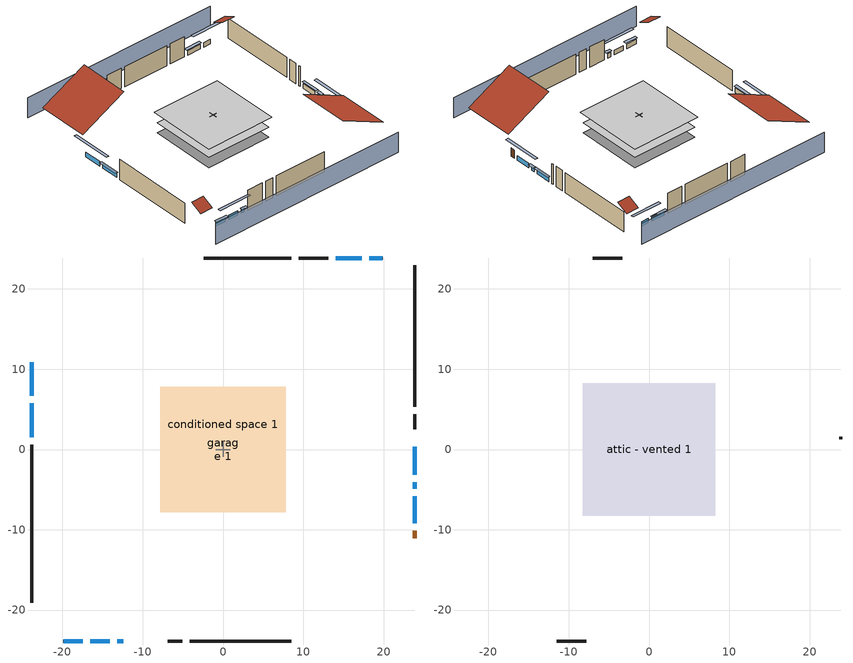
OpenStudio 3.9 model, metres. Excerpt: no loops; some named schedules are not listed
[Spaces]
garage 1
 floor foundation (Slab1 construction): -2.59,-2.59 -2.59,2.59 2.59,2.59 2.59,-2.59 z0
 wall outside (Wall1 construction): 13.12,23.85 9.46,23.85 z0:4.88
 wall outside (Wall2 construction): 23.85,2.54 23.85,4.37 z0:4.88
 wall outside (Wall12 construction): -6.87,-23.85 -5.04,-23.85 z0:4.88
 wall to conditioned space 1 (Wall5 construction Reversed): 0,0.91 0,-0.91 z0:4.88
 wall to conditioned space 1 (Wall6 construction Reversed): -0.91,0 0.91,0 z0:4.88
conditioned space 1
 floor to garage 1 (Floor1 construction): -2.59,-2.59 -2.59,2.59 2.59,2.59 2.59,-2.59 z0
 floor foundation (Slab2 construction): -7.84,-7.84 -7.84,7.84 7.84,7.84 7.84,-7.84 z0
 floor adiabatic (AdiabaticFloorConstruction): -7.84,-7.84 -7.84,7.84 7.84,7.84 7.84,-7.84 z2.44
 wall outside (Wall3 construction): -23.85,0.6 -23.85,-19.07 z0:4.88
 wall outside (Wall4 construction): 8.53,23.85 -2.4,23.85 z0:4.88
 wall outside (Wall7 construction): 23.85,5.3 23.85,22.92 z0:4.88
 wall outside (Wall8 construction): -4.12,-23.85 8.47,-23.85 z0:4.88
 wall outside (AdiabaticWallConstruction): -23.85,10.88 -23.85,6.67 / -23.85,5.74 -23.85,1.53 / 23.85,-9.19 23.85,-5.81 z0:1.13; 19.87,23.85 18.2,23.85 / -16.53,-23.85 -14.13,-23.85 / -19.87,-23.85 -17.46,-23.85 z0:1.1; 17.27,23.85 14.05,23.85 z0:1.07; 23.85,-4.89 23.85,-4.08 / -13.2,-23.85 -12.43,-23.85 z0:1.04; 23.85,-3.16 23.85,0.34 z0:1.16
 wall outside (AdiabaticWallConstruction 1): 23.85,-11.03 23.85,-10.12 z0:2.03
 window (WindowConstruction): -23.85,10.88 -23.85,6.67 z0:1.13
 window (WindowConstruction 1): -23.85,5.74 -23.85,1.53 z0:1.13
 window (WindowConstruction 2): 19.87,23.85 18.2,23.85 z0:1.1
 window (WindowConstruction 3): 17.27,23.85 14.05,23.85 z0:1.07
 window (WindowConstruction 4): 23.85,-9.19 23.85,-5.81 z0:1.13
 window (WindowConstruction 5): 23.85,-4.88 23.85,-4.09 z0:1.04
 window (WindowConstruction 6): 23.85,-3.16 23.85,0.34 z0:1.16
 window (WindowConstruction 7): -16.53,-23.85 -14.13,-23.85 z0:1.1
 window (WindowConstruction 8): -13.2,-23.85 -12.43,-23.85 z0:1.04
 window (WindowConstruction 9): -19.87,-23.85 -17.46,-23.85 z0:1.1
 door (Door): 23.85,-11.03 23.85,-10.12 z0:2.03
 ceiling adiabatic (AdiabaticFloorConstruction): 7.84,-7.84 7.84,7.84 -7.84,7.84 -7.84,-7.84 z2.44
attic - vented 1
 floor to conditioned space 1 (Floor2 construction Reversed): -8.26,-8.26 -8.26,8.26 8.26,8.26 8.26,-8.26 z4.88
 wall outside (Wall9 construction): -3.33,23.85 -7.02,23.85 z0:4.88
 wall outside (Wall10 construction): -11.5,-23.85 -7.8,-23.85 z0:4.88
 wall outside (Wall11 construction): 23.85,1.27 23.85,1.61 z0:4.88
 roof outside (Roof1 construction): -23.85,11.81,4.88 -13.08,11.81,10.26 -13.08,23.85,10.26 -23.85,23.85,4.88
 roof outside (Roof2 construction): 20.79,23.85,4.88 20.79,21.12,6.24 23.85,21.12,6.24 23.85,23.85,4.88
 roof outside (Roof3 construction): -20.79,-23.85,4.88 -20.79,-21.12,6.24 -23.85,-21.12,6.24 -23.85,-23.85,4.88
 roof outside (Roof4 construction): 23.85,-11.96,4.88 13.22,-11.96,10.19 13.22,-23.85,10.19 23.85,-23.85,4.88
shading: -23.85,-28.42 23.85,-28.42 / 23.85,28.42 -23.85,28.42 z0:4.88; -23.85,3.92 -23.85,13.62 -24.46,13.62 -24.46,3.92 z3.87; -23.85,1.22 -23.85,6.04 -24.46,6.04 -24.46,1.22 z1.43; 15.45,23.85 22.61,23.85 22.61,24.46 15.45,24.46 z3.84; 13.74,23.85 17.57,23.85 17.57,24.46 13.74,24.46 z1.37; 23.85,-3.07 23.85,-11.93 24.46,-11.93 24.46,-3.07 z3.87; 23.85,-3.78 23.85,-5.19 24.46,-5.19 24.46,-3.78 z1.34; 23.85,0.65 23.85,-3.46 24.46,-3.46 24.46,0.65 z1.46; -11.38,-23.85 -19.27,-23.85 -19.27,-24.46 -11.38,-24.46 z3.84; -12.12,-23.85 -13.5,-23.85 -13.5,-24.46 -12.12,-24.46 z1.34; -17.16,-23.85 -20.17,-23.85 -20.17,-24.46 -17.16,-24.46 z1.4
[Site]
Portland Intl Arpt_OR: Latitude {deg}=45.59; Longitude {deg}=-122.6; Time Zone {hr}=-8; Elevation {m}=33; Terrain=Suburbs; Keep Site Location Information=Yes
[Site:GroundTemperature:Shallow]
10.2558, 8.96328, 8.85977, 9.47314, 11.9355, 14.3863, 16.5111, 17.8571, 17.9714, 16.8767, 14.8061, 12.4304
[Site:WaterMainsTemperature]
Calculation Method=Schedule; Temperature Schedule=mains temperature schedule
[Building]
Building 1
[Material] Roughness=Rough
Name | Thickness {m} | Conductivity {W/m-K} | Density {kg/m3} | Specific Heat {J/kg-K} | Thermal Absorptance | Solar Absorptance | Visible Absorptance
metal surfacing | 0.000508 | 50.0403 | 7801.74 | 460.57 | 0.9 | 0.9 | 0.9
roof rigid ins | 0.00396442 | 0.029427 | 32.04 | 1214.23 | 0.9 | 0.7 | 0.7
osb sheathing 0.5 in. | 0.0127 | 0.115458 | 512.64 | 1214.23 | 0.9 | 0.6 | 0.6
wood siding | 0.0254 | 0.102417 | 544.68 | 1172.36 | 0.9 | 0.85 | 0.85
osb sheathing 0.5 in. 1 | 0.0127 | 0.115458 | 512.64 | 1214.23 | 0.9 | 0.7 | 0.7
wall stud and cavity | 0.1397 | 0.727959 | 139.0536 | 1170.24 | 0.9 | 0.6 | 0.6
wall stud and cavity 1 | 0.1397 | 0.550994 | 139.0536 | 1170.24 | 0.9 | 0.7 | 0.7
gypsum board | 0.0127 | 0.160291 | 801 | 837.4 | 0.9 | 0.6 | 0.6
osb sheathing 0.5 in. 2; osb sheathing 0.5 in. 3 | 0.0127 | 0.115458 | 512.64 | 1214.23
wall stud and cavity 2 | 0.1397 | 0.335416 | 139.0536 | 1170.24 | 0.9 | 0.7 | 0.7
floor stud and cavity | 0.1397 | 0.923637 | 92.3553 | 1139.71 | 0.9 | 0.7 | 0.7
osb sheathing 0.75 in. | 0.01905 | 0.115458 | 512.64 | 1214.23 | 0.9 | 0.7 | 0.7
floor covering | 0.0127 | 0.0433444 | 54.468 | 1339.84 | 0.9 | 0.6 | 0.6
ceiling loosefill ins | 0.0846667 | 0.0480833 | 16.02 | 1046.75 | 0.9 | 0.7 | 0.7
ceiling stud and cavity | 0.1397 | 0.302811 | 65.682 | 1177.47 | 0.9 | 0.7 | 0.7
concrete 4.0 in. | 0.1016 | 1.803125 | 2242.8 | 837.4 | 0.9 | 0.7 | 0.7
floor covering 1 | 0.0127 | 0.0450781 | 54.468 | 1339.84 | 0.9 | 0.9 | 0.9
wood siding 1; wood siding 2 | 0.0254 | 0.102417 | 544.68 | 1172.36
wall rigid ins; floor rigid ins | 0.512978 | 0.029427 | 32.04 | 1214.23 | 0.9 | 0.7 | 0.7
wall stud and cavity 3 | 0.0889 | 0.380278 | 52.3479 | 1209.89 | 0.9 | 0.7 | 0.7
door material | 0.04445 | 0.0612267 | 512.64 | 1214.23 | 0.9 | 0.7 | 0.7
floor stud and cavity 1 | 0.1397 | 1.75129 | 37.0049 | 1207.88 | 0.9 | 0.7 | 0.7
wall stud and cavity 4 | 0.0889 | 0.391764 | 83.0341 | 1211.67 | 0.9 | 0.7 | 0.7
furniture material conditioned space 1; furniture material garage 1 | 0.1524 | 0.115458 | 640.8 | 1214.23 | 0.9 | 0.6 | 0.6
[Construction]
Roof1 construction; Roof2 construction; Roof3 construction; Roof4 construction: metal surfacing, roof rigid ins, osb sheathing 0.5 in.
Wall1 construction; Wall2 construction: wood siding, osb sheathing 0.5 in. 1, wall stud and cavity
Wall3 construction; Wall4 construction: wood siding, osb sheathing 0.5 in. 1, wall stud and cavity 1, gypsum board
Wall5 construction Reversed: gypsum board, wall stud and cavity 2, osb sheathing 0.5 in. 2
Wall6 construction Reversed: gypsum board, wall stud and cavity 2, osb sheathing 0.5 in. 3
Wall7 construction; Wall8 construction: wood siding, osb sheathing 0.5 in. 3, wall stud and cavity 1, gypsum board
Wall9 construction; Wall10 construction; Wall11 construction; Wall12 construction: wood siding, osb sheathing 0.5 in. 3, wall stud and cavity
Floor1 construction: floor stud and cavity, osb sheathing 0.75 in., floor covering
Floor2 construction Reversed: gypsum board, ceiling stud and cavity, ceiling loosefill ins
Slab1 construction: concrete 4.0 in.
Slab2 construction: concrete 4.0 in., floor covering 1
WindowConstruction; WindowConstruction 1; WindowConstruction 2; WindowConstruction 3; WindowConstruction 4; WindowConstruction 5; WindowConstruction 6; WindowConstruction 7; WindowConstruction 8; WindowConstruction 9: WindowMaterial
AdiabaticWallConstruction: wood siding 1, wall rigid ins, wall stud and cavity 3, gypsum board
Door: door material
AdiabaticWallConstruction 1: wood siding 2, wall rigid ins, wall stud and cavity 3, gypsum board
AdiabaticFloorConstruction: floor stud and cavity 1, floor rigid ins, osb sheathing 0.75 in., floor covering
PartitionWallConstruction: gypsum board, wall stud and cavity 4, gypsum board
furniture construction conditioned space 1: furniture material conditioned space 1
furniture construction garage 1: furniture material garage 1
[WindowMaterial:SimpleGlazingSystem]
WindowMaterial: U-Factor {W/m2-K}=2.66866; Solar Heat Gain Coefficient=0.54
[ThermalZone] Multiplier=1; Use Ideal Air Loads=No
Name | Volume {m3} | Thermostat
conditioned space | 1265.65 | conditioned space temperature setpoint
attic - vented | 336.028
garage | 65.242
[Sizing:Zone] Zone Cooling Design Supply Air Temperature Input Method=SupplyAirTemperature; Zone Cooling Design Supply Air Temperature {C}=14; Zone Cooling Design Supply Air Temperature Difference {deltaC}=11.11; Zone Heating Design Supply Air Temperature Input Method=SupplyAirTemperature; Zone Heating Design Supply Air Temperature {C}=40; Zone Heating Design Supply Air Temperature Difference {deltaC}=11.11; Zone Cooling Design Supply Air Humidity Ratio {kg-H2O/kg-air}=0.0085; Zone Heating Design Supply Air Humidity Ratio {kg-H2O/kg-air}=0.008; Cooling Design Air Flow Method=DesignDay; Heating Design Air Flow Method=DesignDay; Account for Dedicated Outdoor Air System=No; Dedicated Outdoor Air System Control Strategy=NeutralSupplyAir; Dedicated Outdoor Air Low Setpoint Temperature for Design {C}=autosize; Dedicated Outdoor Air High Setpoint Temperature for Design {C}=autosize; Zone Load Sizing Method=Sensible Load Only No Latent Load; Zone Latent Cooling Design Supply Air Humidity Ratio Input Method=HumidityRatioDifference; Zone Cooling Design Supply Air Humidity Ratio Difference {kgWater/kgDryAir}=0.005; Zone Latent Heating Design Supply Air Humidity Ratio Input Method=HumidityRatioDifference; Zone Humidification Design Supply Air Humidity Ratio Difference {kgWater/kgDryAir}=0.005; Sizing Option=Coincident
conditioned space; attic - vented; garage
[Space]
Name | Thermal Zone | Volume {m3}
conditioned space 1 | conditioned space | 1265.65
attic - vented 1 | attic - vented | 336.028
garage 1 | garage | 65.242
[ThermostatSetpoint:DualSetpoint]
conditioned space temperature setpoint: Heating Setpoint Temperature Schedule=heating setpoint; Cooling Setpoint Temperature Schedule=cooling setpoint; Temperature Difference Between Cutout And Setpoint {deltaC}=0
[Foundation:Kiva] Wall Height Above Grade {m}=0.1016; Wall Depth Below Slab {m}=0.2032
Name | Initial Indoor Air Temperature {C}
Foundation Kiva 1 | 13.4258
Foundation Kiva 2 | 11.1111
[Foundation:Kiva:Settings]
Soil Conductivity {W/m-K}=2.9427; Soil Density {kg/m3}=1842.3; Soil Specific Heat {J/kg-K}=418.7; Ground Solar Absorptivity=0.9; Ground Thermal Absorptivity=0.9; Ground Surface Roughness {m}=0.03; Far-Field Width {m}=40; Deep-Ground Boundary Condition=ZeroFlux; Deep-Ground Depth {m}=40; Minimum Cell Dimension {m}=0.2; Maximum Cell Growth Coefficient=3; Simulation Timestep=Timestep
[SurfaceProperty:ExposedFoundationPerimeter] Exposed Perimeter Calculation Method=TotalExposedPerimeter
Name | Total Exposed Perimeter {m}
Slab1 | 14.6304
Slab2 | 59.92368
[SurfaceProperty:IncidentSolarMultiplier] Incident Solar Multiplier=1; Incident Solar Multiplier Schedule=trans schedule winter=0.85 summer=0.7
Window1; Window2; Window3; Window4; Window5; Window6; Window7; Window8; Window9; Window10
[InternalMass:Definition] Design Level Calculation Method=SurfaceArea
Name | Construction | Surface Area {m2}
partition wall mass | PartitionWallConstruction | 519.049
furniture mass conditioned space 1 | furniture construction conditioned space 1 | 207.62
furniture mass garage 1 | furniture construction garage 1 | 2.67561
[InternalMass] Multiplier=1
Name | Internal Mass Definition | Space or SpaceType
partition wall mass | partition wall mass | conditioned space 1
furniture mass conditioned space 1 | furniture mass conditioned space 1 | conditioned space 1
furniture mass garage 1 | furniture mass garage 1 | garage 1
[EnergyManagementSystem:Sensor]
Name | Output Variable or Output Meter Index Key | Output Variable or Output Meter
water_heater_amb_temp | garage | Zone Mean Air Temperature
water_heater_amb_rh | garage | Zone Air Relative Humidity
water_heater_T_set | water heater setpoint | Schedule Value
fridge_tin_s; tin_s; tin_s_1 | conditioned space | Zone Mean Air Temperature
out_pb_s |  | Site Outdoor Air Barometric Pressure
out_wt_s |  | Site Outdoor Air Humidity Ratio
win_s | conditioned space | Zone Air Humidity Ratio
site_vw_s |  | Site Wind Speed
tout_s | conditioned space | Zone Outdoor Air Drybulb Temperature
cool_season | cooling season schedule | Schedule Value
natural_vent_s | natural vent schedule | Schedule Value
htg_sp_s; htg_sp_s_1 | heating setpoint | Schedule Value
clg_sp_s; clg_sp_s_1 | cooling setpoint | Schedule Value
conditioned_space_htg_unmet_s | conditioned space | Zone Heating Setpoint Not Met Time
conditioned_space_clg_unmet_s | conditioned space | Zone Cooling Setpoint Not Met Time
htg_load_cond |  | Heating:EnergyTransfer:Zone:CONDITIONED SPACE
clg_load_cond |  | Cooling:EnergyTransfer:Zone:CONDITIONED SPACE
s_conv | Floor1 | Surface Inside Face Convection Heat Gain Energy
s_ig | Floor1 | Surface Inside Face Internal Gains Radiation Heat Gain Energy
s_sol | Floor1 | Surface Inside Face Solar Radiation Heat Gain Energy
s_lgt | Floor1 | Surface Inside Face Lights Radiation Heat Gain Energy
s_surf | Floor1 | Surface Inside Face Net Surface Thermal Radiation Heat Gain Energy
s_conv_1 | Floor2 | Surface Inside Face Convection Heat Gain Energy
s_ig_1 | Floor2 | Surface Inside Face Internal Gains Radiation Heat Gain Energy
s_sol_1 | Floor2 | Surface Inside Face Solar Radiation Heat Gain Energy
s_lgt_1 | Floor2 | Surface Inside Face Lights Radiation Heat Gain Energy
s_surf_1 | Floor2 | Surface Inside Face Net Surface Thermal Radiation Heat Gain Energy
s_conv_2 | inferred conditioned ceiling | Surface Inside Face Convection Heat Gain Energy
s_ig_2 | inferred conditioned ceiling | Surface Inside Face Internal Gains Radiation Heat Gain Energy
s_sol_2 | inferred conditioned ceiling | Surface Inside Face Solar Radiation Heat Gain Energy
s_lgt_2 | inferred conditioned ceiling | Surface Inside Face Lights Radiation Heat Gain Energy
s_surf_2 | inferred conditioned ceiling | Surface Inside Face Net Surface Thermal Radiation Heat Gain Energy
s_conv_3 | inferred conditioned floor | Surface Inside Face Convection Heat Gain Energy
s_ig_3 | inferred conditioned floor | Surface Inside Face Internal Gains Radiation Heat Gain Energy
s_sol_3 | inferred conditioned floor | Surface Inside Face Solar Radiation Heat Gain Energy
s_lgt_3 | inferred conditioned floor | Surface Inside Face Lights Radiation Heat Gain Energy
s_surf_3 | inferred conditioned floor | Surface Inside Face Net Surface Thermal Radiation Heat Gain Energy
s_conv_4 | Slab2 | Surface Inside Face Convection Heat Gain Energy
s_ig_4 | Slab2 | Surface Inside Face Internal Gains Radiation Heat Gain Energy
s_sol_4 | Slab2 | Surface Inside Face Solar Radiation Heat Gain Energy
s_lgt_4 | Slab2 | Surface Inside Face Lights Radiation Heat Gain Energy
s_surf_4 | Slab2 | Surface Inside Face Net Surface Thermal Radiation Heat Gain Energy
ss_sol | Door1 | Surface Inside Face Solar Radiation Heat Gain Energy
ss_lgt | Door1 | Surface Inside Face Lights Radiation Heat Gain Energy
ss_conv | Door1 | Surface Inside Face Convection Heat Gain Energy
ss_ig | Door1 | Surface Inside Face Internal Gains Radiation Heat Gain Energy
ss_surf | Door1 | Surface Inside Face Net Surface Thermal Radiation Heat Gain Energy
ss_conv_1 | Window1 | Surface Inside Face Convection Heat Gain Energy
ss_ig_1 | Window1 | Surface Inside Face Internal Gains Radiation Heat Gain Energy
ss_surf_1 | Window1 | Surface Inside Face Net Surface Thermal Radiation Heat Gain Energy
ss_trans_in | Window1 | Surface Window Transmitted Solar Radiation Rate
ss_back_out | Window1 | Surface Window Shortwave from Zone Back Out Window Heat Transfer Rate
ss_trans_out | Window1 | Surface Inside Face Initial Transmitted Diffuse Transmitted Out Window Solar Radiation Rate
ss_conv_2 | Window10 | Surface Inside Face Convection Heat Gain Energy
ss_ig_2 | Window10 | Surface Inside Face Internal Gains Radiation Heat Gain Energy
ss_surf_2 | Window10 | Surface Inside Face Net Surface Thermal Radiation Heat Gain Energy
ss_trans_in_1 | Window10 | Surface Window Transmitted Solar Radiation Rate
ss_back_out_1 | Window10 | Surface Window Shortwave from Zone Back Out Window Heat Transfer Rate
ss_trans_out_1 | Window10 | Surface Inside Face Initial Transmitted Diffuse Transmitted Out Window Solar Radiation Rate
ss_conv_3 | Window2 | Surface Inside Face Convection Heat Gain Energy
ss_ig_3 | Window2 | Surface Inside Face Internal Gains Radiation Heat Gain Energy
ss_surf_3 | Window2 | Surface Inside Face Net Surface Thermal Radiation Heat Gain Energy
ss_trans_in_2 | Window2 | Surface Window Transmitted Solar Radiation Rate
ss_back_out_2 | Window2 | Surface Window Shortwave from Zone Back Out Window Heat Transfer Rate
ss_trans_out_2 | Window2 | Surface Inside Face Initial Transmitted Diffuse Transmitted Out Window Solar Radiation Rate
ss_conv_4 | Window3 | Surface Inside Face Convection Heat Gain Energy
ss_ig_4 | Window3 | Surface Inside Face Internal Gains Radiation Heat Gain Energy
ss_surf_4 | Window3 | Surface Inside Face Net Surface Thermal Radiation Heat Gain Energy
ss_trans_in_3 | Window3 | Surface Window Transmitted Solar Radiation Rate
ss_back_out_3 | Window3 | Surface Window Shortwave from Zone Back Out Window Heat Transfer Rate
ss_trans_out_3 | Window3 | Surface Inside Face Initial Transmitted Diffuse Transmitted Out Window Solar Radiation Rate
ss_conv_5 | Window4 | Surface Inside Face Convection Heat Gain Energy
ss_ig_5 | Window4 | Surface Inside Face Internal Gains Radiation Heat Gain Energy
ss_surf_5 | Window4 | Surface Inside Face Net Surface Thermal Radiation Heat Gain Energy
ss_trans_in_4 | Window4 | Surface Window Transmitted Solar Radiation Rate
ss_back_out_4 | Window4 | Surface Window Shortwave from Zone Back Out Window Heat Transfer Rate
ss_trans_out_4 | Window4 | Surface Inside Face Initial Transmitted Diffuse Transmitted Out Window Solar Radiation Rate
ss_conv_6 | Window5 | Surface Inside Face Convection Heat Gain Energy
ss_ig_6 | Window5 | Surface Inside Face Internal Gains Radiation Heat Gain Energy
ss_surf_6 | Window5 | Surface Inside Face Net Surface Thermal Radiation Heat Gain Energy
ss_trans_in_5 | Window5 | Surface Window Transmitted Solar Radiation Rate
ss_back_out_5 | Window5 | Surface Window Shortwave from Zone Back Out Window Heat Transfer Rate
ss_trans_out_5 | Window5 | Surface Inside Face Initial Transmitted Diffuse Transmitted Out Window Solar Radiation Rate
ss_conv_7 | Window6 | Surface Inside Face Convection Heat Gain Energy
ss_ig_7 | Window6 | Surface Inside Face Internal Gains Radiation Heat Gain Energy
ss_surf_7 | Window6 | Surface Inside Face Net Surface Thermal Radiation Heat Gain Energy
ss_trans_in_6 | Window6 | Surface Window Transmitted Solar Radiation Rate
ss_back_out_6 | Window6 | Surface Window Shortwave from Zone Back Out Window Heat Transfer Rate
ss_trans_out_6 | Window6 | Surface Inside Face Initial Transmitted Diffuse Transmitted Out Window Solar Radiation Rate
ss_conv_8 | Window7 | Surface Inside Face Convection Heat Gain Energy
ss_ig_8 | Window7 | Surface Inside Face Internal Gains Radiation Heat Gain Energy
ss_surf_8 | Window7 | Surface Inside Face Net Surface Thermal Radiation Heat Gain Energy
ss_trans_in_7 | Window7 | Surface Window Transmitted Solar Radiation Rate
ss_back_out_7 | Window7 | Surface Window Shortwave from Zone Back Out Window Heat Transfer Rate
ss_trans_out_7 | Window7 | Surface Inside Face Initial Transmitted Diffuse Transmitted Out Window Solar Radiation Rate
ss_conv_9 | Window8 | Surface Inside Face Convection Heat Gain Energy
ss_ig_9 | Window8 | Surface Inside Face Internal Gains Radiation Heat Gain Energy
ss_surf_9 | Window8 | Surface Inside Face Net Surface Thermal Radiation Heat Gain Energy
ss_trans_in_8 | Window8 | Surface Window Transmitted Solar Radiation Rate
ss_back_out_8 | Window8 | Surface Window Shortwave from Zone Back Out Window Heat Transfer Rate
ss_trans_out_8 | Window8 | Surface Inside Face Initial Transmitted Diffuse Transmitted Out Window Solar Radiation Rate
ss_conv_10 | Window9 | Surface Inside Face Convection Heat Gain Energy
ss_ig_10 | Window9 | Surface Inside Face Internal Gains Radiation Heat Gain Energy
ss_surf_10 | Window9 | Surface Inside Face Net Surface Thermal Radiation Heat Gain Energy
ss_trans_in_9 | Window9 | Surface Window Transmitted Solar Radiation Rate
ss_back_out_9 | Window9 | Surface Window Shortwave from Zone Back Out Window Heat Transfer Rate
ss_trans_out_9 | Window9 | Surface Inside Face Initial Transmitted Diffuse Transmitted Out Window Solar Radiation Rate
s_conv_5 | Wall3 | Surface Inside Face Convection Heat Gain Energy
s_ig_5 | Wall3 | Surface Inside Face Internal Gains Radiation Heat Gain Energy
s_sol_5 | Wall3 | Surface Inside Face Solar Radiation Heat Gain Energy
s_lgt_5 | Wall3 | Surface Inside Face Lights Radiation Heat Gain Energy
s_surf_5 | Wall3 | Surface Inside Face Net Surface Thermal Radiation Heat Gain Energy
s_conv_6 | Wall4 | Surface Inside Face Convection Heat Gain Energy
s_ig_6 | Wall4 | Surface Inside Face Internal Gains Radiation Heat Gain Energy
s_sol_6 | Wall4 | Surface Inside Face Solar Radiation Heat Gain Energy
s_lgt_6 | Wall4 | Surface Inside Face Lights Radiation Heat Gain Energy
s_surf_6 | Wall4 | Surface Inside Face Net Surface Thermal Radiation Heat Gain Energy
s_conv_7 | Wall5 | Surface Inside Face Convection Heat Gain Energy
s_ig_7 | Wall5 | Surface Inside Face Internal Gains Radiation Heat Gain Energy
s_sol_7 | Wall5 | Surface Inside Face Solar Radiation Heat Gain Energy
s_lgt_7 | Wall5 | Surface Inside Face Lights Radiation Heat Gain Energy
s_surf_7 | Wall5 | Surface Inside Face Net Surface Thermal Radiation Heat Gain Energy
s_conv_8 | Wall6 | Surface Inside Face Convection Heat Gain Energy
s_ig_8 | Wall6 | Surface Inside Face Internal Gains Radiation Heat Gain Energy
s_sol_8 | Wall6 | Surface Inside Face Solar Radiation Heat Gain Energy
s_lgt_8 | Wall6 | Surface Inside Face Lights Radiation Heat Gain Energy
s_surf_8 | Wall6 | Surface Inside Face Net Surface Thermal Radiation Heat Gain Energy
s_conv_9 | Wall7 | Surface Inside Face Convection Heat Gain Energy
s_ig_9 | Wall7 | Surface Inside Face Internal Gains Radiation Heat Gain Energy
s_sol_9 | Wall7 | Surface Inside Face Solar Radiation Heat Gain Energy
s_lgt_9 | Wall7 | Surface Inside Face Lights Radiation Heat Gain Energy
s_surf_9 | Wall7 | Surface Inside Face Net Surface Thermal Radiation Heat Gain Energy
s_conv_10 | Wall8 | Surface Inside Face Convection Heat Gain Energy
s_ig_10 | Wall8 | Surface Inside Face Internal Gains Radiation Heat Gain Energy
s_sol_10 | Wall8 | Surface Inside Face Solar Radiation Heat Gain Energy
s_lgt_10 | Wall8 | Surface Inside Face Lights Radiation Heat Gain Energy
s_surf_10 | Wall8 | Surface Inside Face Net Surface Thermal Radiation Heat Gain Energy
im_conv | furniture mass conditioned space 1 | Surface Inside Face Convection Heat Gain Energy
im_ig | furniture mass conditioned space 1 | Surface Inside Face Internal Gains Radiation Heat Gain Energy
im_sol | furniture mass conditioned space 1 | Surface Inside Face Solar Radiation Heat Gain Energy
im_lgt | furniture mass conditioned space 1 | Surface Inside Face Lights Radiation Heat Gain Energy
im_surf | furniture mass conditioned space 1 | Surface Inside Face Net Surface Thermal Radiation Heat Gain Energy
im_conv_1 | partition wall mass | Surface Inside Face Convection Heat Gain Energy
im_ig_1 | partition wall mass | Surface Inside Face Internal Gains Radiation Heat Gain Energy
im_sol_1 | partition wall mass | Surface Inside Face Solar Radiation Heat Gain Energy
im_lgt_1 | partition wall mass | Surface Inside Face Lights Radiation Heat Gain Energy
im_surf_1 | partition wall mass | Surface Inside Face Net Surface Thermal Radiation Heat Gain Energy
airflow_gain | infil flow | Infiltration Sensible Heat Gain Energy
airflow_loss | infil flow | Infiltration Sensible Heat Loss Energy
airflow_gain_1 | natural vent flow | Infiltration Sensible Heat Gain Energy
airflow_loss_1 | natural vent flow | Infiltration Sensible Heat Loss Energy
airflow_gain_2 | whole house fan flow | Infiltration Sensible Heat Gain Energy
airflow_loss_2 | whole house fan flow | Infiltration Sensible Heat Loss Energy
mv_conv | mech vent house fan | Electric Equipment Convective Heating Energy
mv_rad | mech vent house fan | Electric Equipment Radiant Heating Energy
mv_conv_1 | mech vent house fan cfis | Electric Equipment Convective Heating Energy
mv_rad_1 | mech vent house fan cfis | Electric Equipment Radiant Heating Energy
mv_conv_2 | mech vent house fan latent load | Other Equipment Convective Heating Energy
mv_rad_2 | mech vent house fan latent load | Other Equipment Radiant Heating Energy
mv_conv_3 | mech vent house fan sensible load | Other Equipment Convective Heating Energy
mv_rad_3 | mech vent house fan sensible load | Other Equipment Radiant Heating Energy
ig_ee_conv | clothes dryer | Electric Equipment Convective Heating Energy
ig_ee_rad | clothes dryer | Electric Equipment Radiant Heating Energy
ig_ee_conv_1 | clothes washer | Electric Equipment Convective Heating Energy
ig_ee_rad_1 | clothes washer | Electric Equipment Radiant Heating Energy
ig_ee_conv_2 | cooking range | Electric Equipment Convective Heating Energy
ig_ee_rad_2 | cooking range | Electric Equipment Radiant Heating Energy
ig_ee_conv_3 | dishwasher | Electric Equipment Convective Heating Energy
ig_ee_rad_3 | dishwasher | Electric Equipment Radiant Heating Energy
ig_ee_conv_4 | fridge | Electric Equipment Convective Heating Energy
ig_ee_rad_4 | fridge | Electric Equipment Radiant Heating Energy
ig_ee_conv_5 | whole house fan | Electric Equipment Convective Heating Energy
ig_ee_rad_5 | whole house fan | Electric Equipment Radiant Heating Energy
ig_oe_conv | clothes dryer 1 | Other Equipment Convective Heating Energy
ig_oe_rad | clothes dryer 1 | Other Equipment Radiant Heating Energy
ig_oe_conv_1 | cooking range 1 | Other Equipment Convective Heating Energy
ig_oe_rad_1 | cooking range 1 | Other Equipment Radiant Heating Energy
ig_oe_conv_2 | general water use latent | Other Equipment Convective Heating Energy
ig_oe_rad_2 | general water use latent | Other Equipment Radiant Heating Energy
ig_oe_conv_3 | general water use sensible | Other Equipment Convective Heating Energy
ig_oe_rad_3 | general water use sensible | Other Equipment Radiant Heating Energy
[EnergyManagementSystem:Actuator]
Name | Actuated Component | Actuated Component Type | Actuated Component Control Type | Zone or Space
water_heater_sens_act | water heater sens | OtherEquipment | Power Level | garage 1
water_heater_lat_act | water heater lat | OtherEquipment | Power Level | garage 1
water_heater_LESchedOverride | water heater BottomElementSetpoint | Schedule:Constant | Schedule Value
water_heater_UESchedOverride | water heater TopElementSetpoint | Schedule:Constant | Schedule Value
water_heater_HPWHSchedOverride | water heater setpoint | Schedule:Constant | Schedule Value
water_heater_hpwh_ec_adj_act | water heater energy adjustment1 | OtherEquipment | Power Level | garage 1
fridge_schedule_act | fridge schedule | Schedule:Constant | Schedule Value
natural_vent_flow_act | natural vent flow | Zone Infiltration | Air Exchange Flow Rate
whole_house_fan_flow_act | whole house fan flow | Zone Infiltration | Air Exchange Flow Rate
whole_house_fan_act | whole house fan | ElectricEquipment | Electricity Rate | conditioned space 1
whole_house_fan_mix_act | whole house fan mix | ZoneMixing | Air Exchange Flow Rate
mech_vent_house_fan_cfis_act | mech vent house fan cfis | ElectricEquipment | Electricity Rate | conditioned space 1
mech_vent_house_fan_sensible_load_act | mech vent house fan sensible load | OtherEquipment | Power Level | conditioned space 1
mech_vent_house_fan_latent_load_act | mech vent house fan latent load | OtherEquipment | Power Level | conditioned space 1
infil_flow_act | infil flow | Zone Infiltration | Air Exchange Flow Rate
[OtherEquipment:Definition] Design Level Calculation Method=EquipmentLevel
Name | Design Level {W} | Fraction Latent | Fraction Radiant | Fraction Lost
water heater sens; mech vent house fan sensible load | 0 | 0 | 0 | 0
water heater lat; general water use latent; mech vent house fan latent load | 0 | 1 | 0 | 0
water heater energy adjustment1 | 0.01 | 0 | 0 | 1
clothes dryer 2; cooking range 2 | 0 | 0 | 0 | 1
general water use sensible | 0 | 0 | 0.6 | 0
[OtherEquipment]
Name | Other Equipment Definition | Space or SpaceType | Schedule | Fuel Type
water heater sens | water heater sens | garage 1 | Always On Discrete
water heater lat | water heater lat | garage 1 | Always On Discrete
water heater energy adjustment1 | water heater energy adjustment1 | garage 1 | Always On Discrete | Electricity
clothes dryer 1 | clothes dryer 2 | conditioned space 1 | clothes dryer schedule | Electricity
cooking range 1 | cooking range 2 | conditioned space 1 | cooking range schedule | Electricity
general water use sensible | general water use sensible | conditioned space 1 | general water use schedule
general water use latent | general water use latent | conditioned space 1 | general water use schedule
mech vent house fan sensible load | mech vent house fan sensible load | conditioned space 1 | Always On Discrete
mech vent house fan latent load | mech vent house fan latent load | conditioned space 1 | Always On Discrete
[EnergyManagementSystem:Program]
water_heater_InletAir: Set water_heater_Tamb_act = water_heater_amb_temp; Set water_heater_RHamb_act = 0; Set water_heater_RHamb_act = water_heater_RHamb_act + (water_heater_amb_rh / 100) / 1; Set water_heater_sens_act = (0 - water_heater_sens_cool - (water_heater_tl + water_heater_fan_pwr)) / 1; Set water_heater_lat_act = (0 - water_heater_lat_cool) / 1
water_heater_Control: Set water_heater_HPWHSchedOverride = water_heater_T_set; If (water_heater_amb_temp<5.56) || (water_heater_amb_temp>48.89); Set water_heater_UESchedOverride = water_heater_T_set; Set water_heater_LESchedOverride = water_heater_T_set; Else; Set water_heater_UESchedOverride = water_heater_T_set - 9.0; Set water_heater_LESchedOverride = 0; EndIf
water_heater_hpwh_EC_adj: If WarmupFlag == 0; Set dhw_e_cons = water_heater_tank_energy + water_heater_tank_on_cycle_parasitic + water_heater_tank_off_cycle_parasitic + water_heater_coil_energy + water_heater_fan_energy; Set water_heater_hpwh_ec_adj_act = 0.0 * dhw_e_cons / 1; EndIf
fridge_schedule_program: Set Tin = fridge_tin_s*(9.0/5.0)+32.0; Set fridge_schedule_act = 0; If (Hour == 0); Set fridge_schedule_act = (-0.487+0.019*Tin); ElseIf (Hour == 1); Set fridge_schedule_act = (-0.34+0.016*Tin); ElseIf (Hour == 2); Set fridge_schedule_act = (-0.37+0.017*Tin); ElseIf (Hour == 3); Set fridge_schedule_act = (-0.361+0.016*Tin); ElseIf (Hour == 4); Set fridge_schedule_act = (-0.515+0.018*Tin); ElseIf (Hour == 5); Set fridge_schedule_act = (-0.684+0.021*Tin); ElseIf (Hour == 6); Set fridge_schedule_act = (-0.471+0.019*Tin); ElseIf (Hour == 7); Set fridge_schedule_act = (-0.159+0.015*Tin); ElseIf (Hour == 8); Set fridge_schedule_act = (-0.079+0.015*Tin); ElseIf (Hour == 9); Set fridge_schedule_act = (-0.417+0.019*Tin); ElseIf (Hour == 10); Set fridge_schedule_act = (-0.411+0.018*Tin); ElseIf (Hour == 11); Set fridge_schedule_act = (-0.386+0.018*Tin); ElseIf (Hour == 12); Set fridge_schedule_act = (-0.24+0.016*Tin); ElseIf (Hour == 13); Set fridge_schedule_act = (-0.314+0.017*Tin); ElseIf (Hour == 14); Set fridge_schedule_act = (-0.16+0.015*Tin); ElseIf (Hour == 15); Set fridge_schedule_act = (-0.121+0.015*Tin); ElseIf (Hour == 16); Set fridge_schedule_act = (-0.469+0.02*Tin); ElseIf (Hour == 17); Set fridge_schedule_act = (-0.412+0.02*Tin); ElseIf (Hour == 18); Set fridge_schedule_act = (-0.091+0.017*Tin); ElseIf (Hour == 19); Set fridge_schedule_act = (0.077+0.014*Tin); ElseIf (Hour == 20); Set fridge_schedule_act = (-0.118+0.016*Tin); ElseIf (Hour == 21); Set fridge_schedule_act = (-0.247+0.017*Tin); ElseIf (Hour == 22); Set fridge_schedule_act = (-0.445+0.019*Tin); ElseIf (Hour == 23); Set fridge_schedule_act = (-0.544+0.02*Tin); EndIf
natural_vent_program: Set Tin = tin_s; Set Tout = tout_s; Set Wout = out_wt_s; Set Pbar = out_pb_s; Set Phiout = (@RhFnTdbWPb Tout Wout Pbar); Set MaxHR = 0.0115; Set Tnvsp = (htg_sp_s + clg_sp_s) / 2; Set NVavail = natural_vent_s; Set ClgSsnAvail = cool_season; Set Qnv = 0; Set Qwhf = 0; Set whole_house_fan_mix_act = 0; Set whole_house_fan_act = 0; If ((Wout < MaxHR) && (Tin > Tout) && (Tin > Tnvsp) && (ClgSsnAvail > 0)); Set WHF_Flow = 0; Set Adj = (Tin-Tnvsp)/(Tin-Tout); Set Adj = (@Min Adj 1); Set Adj = (@Max Adj 0); If (WHF_Flow > 0); Set Qwhf = WHF_Flow*Adj; Set whole_house_fan_mix_act = WHF_Flow*Adj; Set WHF_W = 0; Set whole_house_fan_act = WHF_W*Adj; ElseIf (NVavail > 0); Set NVArea = 0; Set Cs = 0.00017937135914540493; Set Cw = 8.70903777141566e-05; Set Tdiff = Tin-Tout; Set dT = (@Abs Tdiff); Set Vwind = site_vw_s; Set SGNV = NVArea*Adj*((((Cs*dT)+(Cw*(Vwind^2)))^0.5)/1000); Set MaxNV = 7.031387640422401; Set Qnv = (@Min SGNV MaxNV); EndIf; EndIf; Set natural_vent_flow_act = Qnv; Set whole_house_fan_flow_act = Qwhf; Set natural_vent_program_Qnv = Qnv; Set natural_vent_program_Qwhf = Qwhf
infil_program: Set p_m = 0.14; Set p_s = 0.22; Set s_m = 270; Set s_s = 370; Set z_m = 9.99744; Set z_s = 4.8768; Set f_t = (((s_m/z_m)^p_m)*((z_s/s_s)^p_s)); Set Tdiff = tin_s-tout_s; Set dT = @Abs Tdiff; Set c = 0.1914; Set Cs = 0.0894; Set Cw = 0.1634; Set n = 0.65; Set sft = (f_t*0.5); Set temp1 = ((c*Cw)*((sft*site_vw_s)^(2*n)))^2; Set Qinf = (((c*Cs*(dT^n))^2)+temp1)^0.5; Set Qinf = (@Max Qinf 0); Set mech_vent_house_fan_sensible_load_act = 0.0; Set mech_vent_house_fan_latent_load_act = 0.0; Set OASupInPb = out_pb_s; Set OASupInTemp = tout_s; Set OASupInW = out_wt_s; Set OASupRho = (@RhoAirFnPbTdbW OASupInPb OASupInTemp OASupInW); Set OASupCp = (@CpAirFnW OASupInW); Set OASupInEnth = (@HFnTdbW OASupInTemp OASupInW); Set ZoneTemp = tin_s; Set ZoneW = win_s; Set ZoneCp = (@CpAirFnW ZoneW); Set ZoneAirEnth = (@HFnTdbW ZoneTemp ZoneW); Set mech_vent_house_fan_cfis_act = 0.0; Set QWHV_cfis_sup = 0.0; Set QWHV_cfis_suppl_sup = 0.0; Set QWHV_cfis_suppl_exh = 0.0; Set Qrange = 0; Set Qbath = 0; Set Qdryer = 0; Set QWHV_sup = 0.0; Set QWHV_exh = 0.0; Set Qsupply = QWHV_sup + QWHV_cfis_sup + QWHV_cfis_suppl_sup; Set Qexhaust = Qrange + Qbath + Qdryer + QWHV_exh + QWHV_cfis_suppl_exh; Set Qfan = (@Max Qexhaust Qsupply); Set Qducts = 0; If Qducts < 0; Set Qsupply = Qsupply - Qducts; Else; Set Qexhaust = Qexhaust + Qducts; EndIf; Set Qfan_with_ducts = (@Max Qexhaust Qsupply); Set Qimb = (@Abs (Qsupply - Qexhaust)); If Qinf + Qimb > 0; Set Qtot = Qfan_with_ducts + (Qinf^2) / (Qinf + Qimb); Else; Set Qtot = Qfan_with_ducts; EndIf; Set Qinf_adj = Qtot - Qfan; Set infil_flow_act = Qinf_adj; Set infil_program_Qinf = Qinf_adj; Set infil_program_Qfan = Qfan; Set Qload = Qfan; Set Effectiveness_Sens = 0.0; Set Effectiveness_Lat = 0.0; Set Fan_MFR = Qload * OASupRho; Set ZoneInEnth = OASupInEnth; Set ZoneInTemp = OASupInTemp; Set FanTotalToCond = Fan_MFR * (ZoneInEnth - ZoneAirEnth); Set FanSensToCond = Fan_MFR * ZoneCp * (ZoneInTemp - ZoneTemp); Set FanLatToCond = FanTotalToCond - FanSensToCond; Set mech_vent_house_fan_sensible_load_act = mech_vent_house_fan_sensible_load_act + FanSensToCond; Set mech_vent_house_fan_latent_load_act = mech_vent_house_fan_latent_load_act + FanLatToCond
unmet_hours_program: Set htg_unmet_hours = 0; Set clg_unmet_hours = 0; Set unit_htg_unmet_hours = 0; If ((DayOfYear >= 1) && (DayOfYear <= 365)); Set unit_htg_unmet_hours = unit_htg_unmet_hours + conditioned_space_htg_unmet_s; If unit_htg_unmet_hours > htg_unmet_hours; Set htg_unmet_hours = unit_htg_unmet_hours; EndIf; EndIf
total_loads_program: Set loads_htg_tot = 0; Set loads_clg_tot = 0; If htg_load_cond > 0; Set loads_htg_tot = loads_htg_tot + (htg_load_cond - clg_load_cond) * 1.0; EndIf; Set loads_htg_tot = (@Max loads_htg_tot 0); If clg_load_cond > 0; Set loads_clg_tot = loads_clg_tot + (clg_load_cond - htg_load_cond) * 0.0; EndIf; Set loads_clg_tot = (@Max loads_clg_tot 0)
total_airflows_program: Set total_infil_flow_rate = 0; Set total_mechvent_flow_rate = 0; Set total_natvent_flow_rate = 0; Set total_whf_flow_rate = 0; Set total_infil_flow_rate = total_infil_flow_rate + (infil_program_Qinf * 1); Set total_mechvent_flow_rate = total_mechvent_flow_rate + (infil_program_Qfan * 1); Set total_natvent_flow_rate = total_natvent_flow_rate + (natural_vent_program_Qnv * 1); Set total_whf_flow_rate = total_whf_flow_rate + (natural_vent_program_Qwhf * 1)
[EnergyManagementSystem:ProgramCallingManager]
water_heater_ProgramManager: InsideHVACSystemIterationLoop; water_heater_Control; water_heater_InletAir
water_heater_hpwh_EC_adj_ProgramManager: EndOfSystemTimestepBeforeHVACReporting; water_heater_hpwh_EC_adj
fridge_schedule_program_calling_manager: BeginZoneTimestepAfterInitHeatBalance; fridge_schedule_program
natural_vent_program_calling_manager: BeginZoneTimestepAfterInitHeatBalance; natural_vent_program
infil_program_calling_manager: BeginZoneTimestepAfterInitHeatBalance; infil_program
unmet_hours_program_calling_manager: EndOfZoneTimestepBeforeZoneReporting; unmet_hours_program
total_loads_program_calling_manager: EndOfZoneTimestepAfterZoneReporting; total_loads_program
component_loads_program_calling_manager: EndOfZoneTimestepAfterZoneReporting; component_loads_program
total_airflows_program_calling_manager: EndOfZoneTimestepAfterZoneReporting; total_airflows_program
[ElectricEquipment:Definition] Design Level Calculation Method=EquipmentLevel; Fraction Latent=0
Name | Design Level {W} | Fraction Radiant | Fraction Lost
clothes washer; clothes dryer; dishwasher; cooking range; whole house fan; mech vent house fan | 0 | 0 | 1
fridge | 45.9075 | 0.6 | 0
freezer | 194.914 | 0.6 | 0
mech vent house fan cfis | 0 | 0 | 0
[ElectricEquipment]
Name | Electric Equipment Definition | Space or SpaceType | Schedule
clothes washer | clothes washer | conditioned space 1 | clothes washer schedule
clothes dryer | clothes dryer | conditioned space 1 | clothes dryer schedule
dishwasher | dishwasher | conditioned space 1 | dishwasher schedule
fridge | fridge | conditioned space 1 | fridge schedule
freezer | freezer | garage 1 | freezer schedule
cooking range | cooking range | conditioned space 1 | cooking range schedule
whole house fan | whole house fan | conditioned space 1 | Always On Discrete
mech vent house fan | mech vent house fan | conditioned space 1 | mech vent house fan schedule
mech vent house fan cfis | mech vent house fan cfis | conditioned space 1 | mech vent house fan cfis schedule
[WaterUse:Equipment:Definition] Peak Flow Rate {m3/s}=0
Name | Target Temperature Schedule
dhw fixtures; dhw distribution waste | mixed water temperature schedule
clothes washer; dishwasher
[WaterUse:Equipment]
Name | Water Use Equipment Definition | Flow Rate Fraction Schedule
dhw fixtures | dhw fixtures | dhw fixtures schedule
dhw distribution waste | dhw distribution waste | dhw fixtures schedule
clothes washer | clothes washer | clothes washer schedule
dishwasher | dishwasher | dishwasher schedule
[SpaceInfiltration:DesignFlowRate] Space or SpaceType=conditioned space 1; Schedule=Always On Discrete; Design Flow Rate Calculation Method=Flow/Space; Design Flow Rate {m3/s}=0
natural vent flow; whole house fan flow; infil flow
[ZoneMixing]
whole house fan mix: Zone or Space=attic - vented; Schedule=Always On Continuous; Design Flow Rate Calculation Method=Flow/Zone; Design Flow Rate {m3/s}=0; Source Zone or Space=conditioned space
[SpaceInfiltration:EffectiveLeakageArea] Schedule=Always On Discrete
Name | Space or SpaceType | Effective Air Leakage Area {cm2} | Stack Coefficient | Wind Coefficient
infil garage 1 | garage 1 | 95.1429 | 0.000129147 | 4.38083e-05
infil attic - vented 1 | attic - vented 1 | 9095.85 | 0.000256869 | 4.58182e-05
[Schedule:Ruleset]
Name | Default Day Schedule
heating setpoint | heating setpoint default day
cooling setpoint | cooling setpoint default day
trans schedule winter=0.85 summer=0.7 | trans schedule winter=0.85 summer=0.7 default day
clothes washer schedule | clothes washer schedule default day
clothes dryer schedule | clothes dryer schedule default day
dishwasher schedule | dishwasher schedule default day
freezer schedule | freezer schedule default day
cooking range schedule | cooking range schedule default day
dhw fixtures schedule | dhw fixtures schedule default day
general water use schedule | general water use schedule default day
cooling season schedule | cooling season schedule default day
natural vent schedule | natural vent schedule default day
[Schedule:Day]
heating setpoint default day; cooling setpoint default day; trans schedule winter=0.85 summer=0.7 default day; clothes washer schedule default day; clothes washer schedule day 1; clothes dryer schedule default day; clothes dryer schedule day 1; dishwasher schedule default day; dishwasher schedule day 1; freezer schedule default day; cooking range schedule default day; cooking range schedule day 1; general water use schedule default day; general water use schedule day 1; cooling season schedule default day: 24, 0, 0
heating setpoint day: 9, 0, 11.1111, 24, 0, 12.7778
cooling setpoint day: 24, 0, 25.5556
trans schedule winter=0.85 summer=0.7 day; trans schedule winter=0.85 summer=0.7 day 2: 24, 0, 0.85
trans schedule winter=0.85 summer=0.7 day 1: 24, 0, 0.7
clothes washer schedule day: 1, 0, 0.104651, 2, 0, 0.0813953, 4, 0, 0.0465116, 5, 0, 0.0813953, 6, 0, 0.127907, 7, 0, 0.255814, 8, 0, 0.569767, 9, 0, 0.848837, 10, 0, 1, 11, 0, 0.976744, 12, 0, 0.872093, 13, 0, 0.77907, 14, 0, 0.697674, 15, 0, 0.569767, 16, 0, 0.593023, 17, 0, 0.581395, 21, 0, 0.569767, 22, 0, 0.546512, 23, 0, 0.372093, 24, 0, 0.197674
clothes dryer schedule day: 1, 0, 0.123457, 2, 0, 0.0740741, 3, 0, 0.0493827, 4, 0, 0.0246914, 5, 0, 0.0493827, 6, 0, 0.0740741, 7, 0, 0.197531, 8, 0, 0.395062, 9, 0, 0.592593, 10, 0, 0.839506, 11, 0, 0.962963, 12, 0, 1, 13, 0, 0.91358, 14, 0, 0.82716, 15, 0, 0.716049, 16, 0, 0.753086, 17, 0, 0.679012, 18, 0, 0.666667, 20, 0, 0.62963, 21, 0, 0.641975, 22, 0, 0.666667, 23, 0, 0.54321, 24, 0, 0.296296
dishwasher schedule day: 1, 0, 0.135135, 2, 0, 0.0630631, 3, 0, 0.045045, 5, 0, 0.027027, 6, 0, 0.0900901, 7, 0, 0.18018, 8, 0, 0.279279, 9, 0, 0.522523, 10, 0, 0.585586, 11, 0, 0.504505, 12, 0, 0.432432, 13, 0, 0.378378, 14, 0, 0.414414, 15, 0, 0.324324, 17, 0, 0.342342, 18, 0, 0.441441, 19, 0, 0.783784, 20, 0, 1, 21, 0, 0.810811, 22, 0, 0.603604, 23, 0, 0.396396, 24, 0, 0.279279
freezer schedule day; freezer schedule day 6: 1, 0, 0.610949, 2, 0, 0.595675, 3, 0, 0.580401, 4, 0, 0.565128, 6, 0, 0.549854, 7, 0, 0.580401, 8, 0, 0.610949, 10, 0, 0.626223, 12, 0, 0.610949, 15, 0, 0.641496, 16, 0, 0.626223, 17, 0, 0.672044, 18, 0, 0.733139, 19, 0, 0.763686, 20, 0, 0.733139, 21, 0, 0.717865, 22, 0, 0.702591, 23, 0, 0.672044, 24, 0, 0.626223
freezer schedule day 1: 1, 0, 0.609489, 2, 0, 0.594252, 3, 0, 0.579015, 4, 0, 0.563777, 6, 0, 0.54854, 7, 0, 0.579015, 8, 0, 0.609489, 10, 0, 0.624726, 12, 0, 0.609489, 15, 0, 0.639964, 16, 0, 0.624726, 17, 0, 0.670438, 18, 0, 0.731387, 19, 0, 0.761861, 20, 0, 0.731387, 21, 0, 0.71615, 22, 0, 0.700912, 23, 0, 0.670438, 24, 0, 0.624726
freezer schedule day 2: 1, 0, 0.791241, 2, 0, 0.77146, 3, 0, 0.751679, 4, 0, 0.731898, 6, 0, 0.712117, 7, 0, 0.751679, 8, 0, 0.791241, 10, 0, 0.811022, 12, 0, 0.791241, 15, 0, 0.830803, 16, 0, 0.811022, 17, 0, 0.870365, 18, 0, 0.949489, 19, 0, 0.989051, 20, 0, 0.949489, 21, 0, 0.929708, 22, 0, 0.909927, 23, 0, 0.870365, 24, 0, 0.811022
freezer schedule day 3: 1, 0, 0.8, 2, 0, 0.78, 3, 0, 0.76, 4, 0, 0.74, 6, 0, 0.72, 7, 0, 0.76, 8, 0, 0.8, 10, 0, 0.82, 12, 0, 0.8, 15, 0, 0.84, 16, 0, 0.82, 17, 0, 0.88, 18, 0, 0.96, 19, 0, 1, 20, 0, 0.96, 21, 0, 0.94, 22, 0, 0.92, 23, 0, 0.88, 24, 0, 0.82
freezer schedule day 4: 1, 0, 0.679562, 2, 0, 0.662573, 3, 0, 0.645584, 4, 0, 0.628595, 6, 0, 0.611606, 7, 0, 0.645584, 8, 0, 0.679562, 10, 0, 0.696551, 12, 0, 0.679562, 15, 0, 0.71354, 16, 0, 0.696551, 17, 0, 0.747518, 18, 0, 0.815474, 19, 0, 0.849453, 20, 0, 0.815474, 21, 0, 0.798485, 22, 0, 0.781496, 23, 0, 0.747518, 24, 0, 0.696551
freezer schedule day 5: 1, 0, 0.675182, 2, 0, 0.658303, 3, 0, 0.641423, 4, 0, 0.624544, 6, 0, 0.607664, 7, 0, 0.641423, 8, 0, 0.675182, 10, 0, 0.692062, 12, 0, 0.675182, 15, 0, 0.708942, 16, 0, 0.692062, 17, 0, 0.742701, 18, 0, 0.810219, 19, 0, 0.843978, 20, 0, 0.810219, 21, 0, 0.793339, 22, 0, 0.77646, 23, 0, 0.742701, 24, 0, 0.692062
cooking range schedule day: 5, 0, 0.0597015, 6, 0, 0.11194, 7, 0, 0.171642, 8, 0, 0.291045, 11, 0, 0.343284, 12, 0, 0.402985, 13, 0, 0.462687, 14, 0, 0.343284, 15, 0, 0.291045, 16, 0, 0.402985, 17, 0, 0.567164, 18, 0, 1, 19, 0, 0.850746, 20, 0, 0.432836, 21, 0, 0.291045, 22, 0, 0.231343, 23, 0, 0.171642, 24, 0, 0.11194
general water use schedule day: 1, 0, 0.315068, 3, 0, 0.287671, 4, 0, 0.342466, 5, 0, 0.369863, 6, 0, 0.520548, 7, 0, 0.60274, 8, 0, 0.534247, 10, 0, 0.506849, 11, 0, 0.465753, 14, 0, 0.479452, 15, 0, 0.534247, 16, 0, 0.589041, 17, 0, 0.69863, 18, 0, 0.876712, 19, 0, 0.890411, 20, 0, 0.986301, 21, 0, 1, 22, 0, 0.863014, 23, 0, 0.616438, 24, 0, 0.465753
[Schedule:Rule] Apply Sunday=Yes; Apply Monday=Yes; Apply Tuesday=Yes; Apply Wednesday=Yes; Apply Thursday=Yes; Apply Friday=Yes; Apply Saturday=Yes; Date Specification Type=DateRange; Start Day=1
Name | Schedule Ruleset | Rule Order | Day Schedule | Start Month | End Month | End Day
heating setpoint allday rule | heating setpoint | 0 | heating setpoint day | 1 | 12 | 31
cooling setpoint allday rule | cooling setpoint | 0 | cooling setpoint day | 1 | 12 | 31
trans schedule winter=0.85 summer=0.7 allday rule | trans schedule winter=0.85 summer=0.7 | 2 | trans schedule winter=0.85 summer=0.7 day | 1 | 5 | 31
trans schedule winter=0.85 summer=0.7 allday rule 1 | trans schedule winter=0.85 summer=0.7 | 1 | trans schedule winter=0.85 summer=0.7 day 1 | 6 | 9 | 30
trans schedule winter=0.85 summer=0.7 allday rule 2 | trans schedule winter=0.85 summer=0.7 | 0 | trans schedule winter=0.85 summer=0.7 day 2 | 10 | 12 | 31
clothes washer schedule allday rule | clothes washer schedule | 1 | clothes washer schedule day | 1 | 12 | 31
clothes washer schedule allday rule 1 | clothes washer schedule | 0 | clothes washer schedule day 1 | 1 | 12 | 31
clothes dryer schedule allday rule | clothes dryer schedule | 1 | clothes dryer schedule day | 1 | 12 | 31
clothes dryer schedule allday rule 1 | clothes dryer schedule | 0 | clothes dryer schedule day 1 | 1 | 12 | 31
dishwasher schedule allday rule | dishwasher schedule | 1 | dishwasher schedule day | 1 | 12 | 31
dishwasher schedule allday rule 1 | dishwasher schedule | 0 | dishwasher schedule day 1 | 1 | 12 | 31
freezer schedule allday rule | freezer schedule | 6 | freezer schedule day | 1 | 1 | 31
freezer schedule allday rule 1 | freezer schedule | 5 | freezer schedule day 1 | 2 | 2 | 28
freezer schedule allday rule 2 | freezer schedule | 4 | freezer schedule day 2 | 3 | 5 | 31
freezer schedule allday rule 3 | freezer schedule | 3 | freezer schedule day 3 | 6 | 9 | 30
freezer schedule allday rule 4 | freezer schedule | 2 | freezer schedule day 4 | 10 | 10 | 31
freezer schedule allday rule 5 | freezer schedule | 1 | freezer schedule day 5 | 11 | 11 | 30
freezer schedule allday rule 6 | freezer schedule | 0 | freezer schedule day 6 | 12 | 12 | 31
cooking range schedule allday rule | cooking range schedule | 1 | cooking range schedule day | 1 | 12 | 31
cooking range schedule allday rule 1 | cooking range schedule | 0 | cooking range schedule day 1 | 1 | 12 | 31
general water use schedule allday rule | general water use schedule | 1 | general water use schedule day | 1 | 12 | 31
general water use schedule allday rule 1 | general water use schedule | 0 | general water use schedule day 1 | 1 | 12 | 31
[Schedule:Constant]
Name | Value
Always On Discrete; Always On Continuous; mech vent house fan schedule; mech vent house fan cfis schedule | 1
water heater TopElementSetpoint; water heater BottomElementSetpoint; fridge schedule | 0
water heater setpoint | 51.6667
[Schedule:FixedInterval]
mains temperature schedule: Interval Length {minutes}=1440; Start Month=1; Start Day=1; Value 1=13.0633; Value 2=13.0189; Value 3=12.975; Value 4=12.9328; Value 5=12.8917; Value 6=12.8517; Value 7=12.8122; Value 8=12.7744; Value 9=12.7378; Value 10=12.7017; Value 11=12.6672; Value 12=12.6339; Value 13=12.6017; Value 14=12.5706; Value 15=12.5411; Value 16=12.5122; Value 17=12.485; Value 18=12.4583; Value 19=12.4333; Value 20=12.41; Value 21=12.3872; Value 22=12.3661; Value 23=12.3456; Value 24=12.3272; Value 25=12.3094; Value 26=12.2933; Value 27=12.2783; Value 28=12.2644; Value 29=12.2517; Value 30=12.2406; Value 31=12.2306; Value 32=12.2222; Value 33=12.215; Value 34=12.2089; Value 35=12.2039; Value 36=12.2006; Value 37=12.1983; Value 38=12.1978; Value 39=12.1978; Value 40=12.2; Value 41=12.2028; Value 42=12.2072; Value 43=12.2128; Value 44=12.2194; Value 45=12.2278; Value 46=12.2372; Value 47=12.2483; Value 48=12.26; Value 49=12.2733; Value 50=12.2883; Value 51=12.3039; Value 52=12.3211; Value 53=12.3394; Value 54=12.3594; Value 55=12.38; Value 56=12.4022; Value 57=12.4256; Value 58=12.4506; Value 59=12.4761; Value 60=12.5033; Value 61=12.5317; Value 62=12.5611; Value 63=12.5917; Value 64=12.6233; Value 65=12.6567; Value 66=12.6906; Value 67=12.7261; Value 68=12.7628; Value 69=12.8; Value 70=12.8389; Value 71=12.8789; Value 72=12.9194; Value 73=12.9617; Value 74=13.0044; Value 75=13.0489; Value 76=13.0939; Value 77=13.14; Value 78=13.1872; Value 79=13.2356; Value 80=13.285; Value 81=13.335; Value 82=13.3861; Value 83=13.4383; Value 84=13.4911; Value 85=13.545; Value 86=13.6; Value 87=13.6556; Value 88=13.7122; Value 89=13.77; Value 90=13.8283; Value 91=13.8872; Value 92=13.9472; Value 93=14.0078; Value 94=14.0689; Value 95=14.1311; Value 96=14.1944; Value 97=14.2578; Value 98=14.3222; Value 99=14.3872; Value 100=14.4528; Value 101=14.5189; Value 102=14.5856; Value 103=14.6533; Value 104=14.7211; Value 105=14.7894; Value 106=14.8589; Value 107=14.9283; Value 108=14.9983; Value 109=15.0689; Value 110=15.14; Value 111=15.2111; Value 112=15.2833; Value 113=15.3556; Value 114=15.4278; Value 115=15.5006; Value 116=15.5739; Value 117=15.6478; Value 118=15.7211; Value 119=15.7956; Value 120=15.8694; Value 121=15.9439; Value 122=16.0189; Value 123=16.0939; Value 124=16.1689; Value 125=16.2439; Value 126=16.3189; Value 127=16.3944; Value 128=16.4694; Value 129=16.545; Value 130=16.6206; Value 131=16.6956; Value 132=16.7711; Value 133=16.8461; Value 134=16.9217; Value 135=16.9967; Value 136=17.0717; Value 137=17.1467; Value 138=17.2211; Value 139=17.2956; Value 140=17.37; Value 141=17.4439; Value 142=17.5178; Value 143=17.5911; Value 144=17.6644; Value 145=17.7372; Value 146=17.8094; Value 147=17.8817; Value 148=17.9533; Value 149=18.025; Value 150=18.0961; Value 151=18.1661; Value 152=18.2361; Value 153=18.3061; Value 154=18.375; Value 155=18.4433; Value 156=18.5111; Value 157=18.5789; Value 158=18.6456; Value 159=18.7117; Value 160=18.7772; Value 161=18.8417; Value 162=18.9061; Value 163=18.9694; Value 164=19.0322; Value 165=19.0944; Value 166=19.1556; Value 167=19.2167; Value 168=19.2761; Value 169=19.335; Value 170=19.3933; Value 171=19.4506; Value 172=19.5072; Value 173=19.5628; Value 174=19.6172; Value 175=19.6711; Value 176=19.7244; Value 177=19.7761; Value 178=19.8272; Value 179=19.8772; Value 180=19.9267; Value 181=19.9744; Value 182=20.0217; Value 183=20.0678; Value 184=20.1128; Value 185=20.1567; Value 186=20.1994; Value 187=20.2417; Value 188=20.2822; Value 189=20.3222; Value 190=20.3606; Value 191=20.3978; Value 192=20.4344; Value 193=20.4694; Value 194=20.5033; Value 195=20.5367; Value 196=20.5683; Value 197=20.5983; Value 198=20.6278; Value 199=20.6561; Value 200=20.6828; Value 201=20.7089; Value 202=20.7333; Value 203=20.7561; Value 204=20.7783; Value 205=20.7989; Value 206=20.8189; Value 207=20.8367; Value 208=20.8539; Value 209=20.8694; Value 210=20.8839; Value 211=20.8972; Value 212=20.9094; Value 213=20.92; Value 214=20.9289; Value 215=20.9372; Value 216=20.9439; Value 217=20.9494; Value 218=20.9533; Value 219=20.9567; Value 220=20.9578; Value 221=20.9583; Value 222=20.9572; Value 223=20.955; Value 224=20.9511; Value 225=20.9467; Value 226=20.94; Value 227=20.9328; Value 228=20.9239; Value 229=20.9139; Value 230=20.9028; Value 231=20.89; Value 232=20.8761; Value 233=20.8611; Value 234=20.8444; Value 235=20.8267; Value 236=20.8078; Value 237=20.7872; Value 238=20.7661; Value 239=20.7433; Value 240=20.7194; Value 241=20.6944; Value 242=20.6678; Value 243=20.64; Value 244=20.6111; Value 245=20.5811; Value 246=20.55; Value 247=20.5178; Value 248=20.4844; Value 249=20.4494; Value 250=20.4139; Value 251=20.3767; Value 252=20.3389; Value 253=20.2994; Value 254=20.2594; Value 255=20.2178; Value 256=20.1756; Value 257=20.1317; Value 258=20.0872; Value 259=20.0417; Value 260=19.995; Value 261=19.9472; Value 262=19.8983; Value 263=19.8489; Value 264=19.7983; Value 265=19.7467; Value 266=19.6944; Value 267=19.6406; Value 268=19.5867; Value 269=19.5311; Value 270=19.475; Value 271=19.4183; Value 272=19.3606; Value 273=19.3017; Value 274=19.2422; Value 275=19.1822; Value 276=19.1211; Value 277=19.0594; Value 278=18.9967; Value 279=18.9333; Value 280=18.8694; Value 281=18.805; Value 282=18.74; Value 283=18.6739; Value 284=18.6072; Value 285=18.5406; Value 286=18.4728; Value 287=18.4044; Value 288=18.3356; Value 289=18.2661; Value 290=18.1967; Value 291=18.1261; Value 292=18.0556; Value 293=17.9844; Value 294=17.9128; Value 295=17.8406; Value 296=17.7683; Value 297=17.6956; Value 298=17.6228; Value 299=17.5494; Value 300=17.4756; Value 301=17.4017; Value 302=17.3278; Value 303=17.2533; Value 304=17.1789; Value 305=17.1039; Value 306=17.0289; Value 307=16.9539; Value 308=16.8789; Value 309=16.8033; Value 310=16.7283; Value 311=16.6528; Value 312=16.5772; Value 313=16.5022; Value 314=16.4267; Value 315=16.3517; Value 316=16.2761; Value 317=16.2011; Value 318=16.1261; Value 319=16.0511; Value 320=15.9761; Value 321=15.9017; Value 322=15.8272; Value 323=15.7533; Value 324=15.6794; Value 325=15.6056; Value 326=15.5322; Value 327=15.4594; Value 328=15.3867; Value 329=15.3144; Value 330=15.2422; Value 331=15.1706; Value 332=15.0994; Value 333=15.0289; Value 334=14.9583; Value 335=14.8889; Value 336=14.8194; Value 337=14.7506; Value 338=14.6822; Value 339=14.6144; Value 340=14.5478; Value 341=14.4811; Value 342=14.415; Value 343=14.35; Value 344=14.2856; Value 345=14.2217; Value 346=14.1583; Value 347=14.0961; Value 348=14.0339; Value 349=13.9733; Value 350=13.9128; Value 351=13.8533; Value 352=13.795; Value 353=13.7372; Value 354=13.68; Value 355=13.6239; Value 356=13.5689; Value 357=13.5144; Value 358=13.4611; Value 359=13.4083; Value 360=13.3572; Value 361=13.3061; Value 362=13.2567; Value 363=13.2078; Value 364=13.1606; Value 365=13.1139
